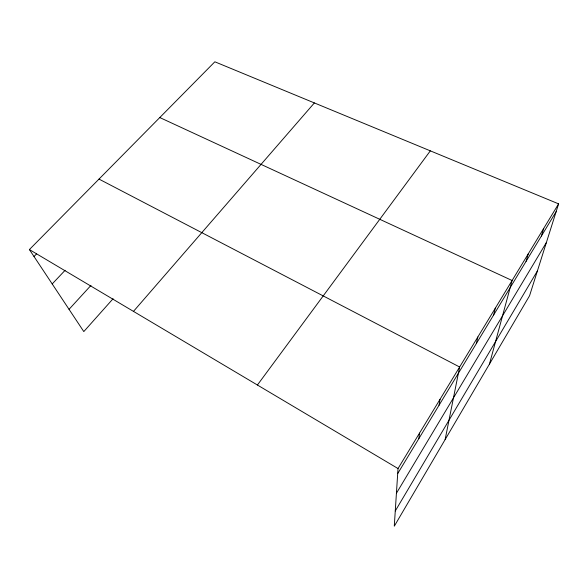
<?xml version="1.0" encoding="UTF-8"?>
<svg xmlns="http://www.w3.org/2000/svg" width="588" height="588" viewBox="0 0 588 588"><rect width="100%" height="100%" fill="white"/><g stroke="black" fill="none" stroke-linecap="round" stroke-linejoin="round"><path stroke-width="0.88" d="M558.6 203.86L398.025 468.548L394.276 526.201L529.575 295.72L558.6 203.86L214.848 61.799L29.4 249.562L83.805 331.588L113.08 298.726M418.84 438.648L419.509 433.135M439.045 405.242L440.022 399.325M445.131 439.559L459.632 367L99.004 179.09M476.346 343.568L477.853 336.961M493.597 315.058L495.331 308.156M489.473 364.031L512.104 280.505L159.789 117.549M526.076 261.351L528.215 253.95M541.394 236.038L543.702 228.416M395.261 510.994L537.417 270.899M396.415 493.259L546.399 242.484M397.694 473.605L556.13 211.665M257.412 385.015L430.328 150.844M133.469 311.39L314.374 102.929M69.046 309.332L90.978 285.386M52.2 283.938L65.106 270.296M34.001 256.5L36.559 253.891M29.4 249.562L398.025 468.548"/></g></svg>
